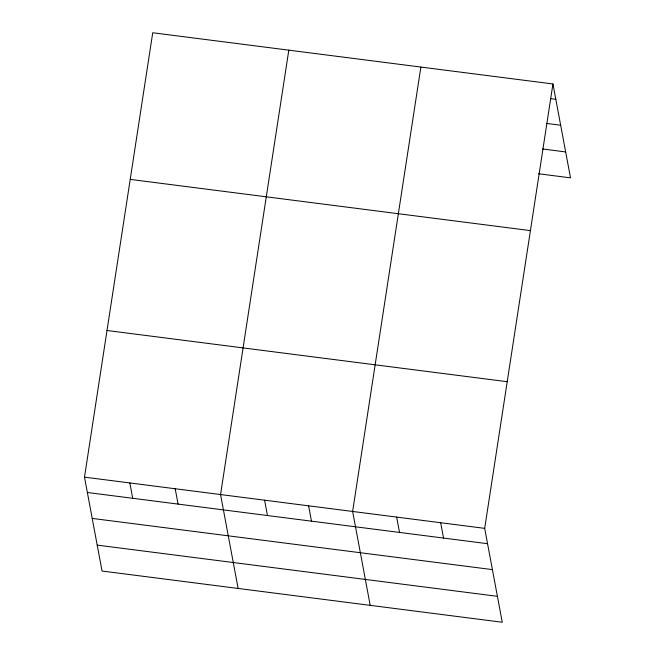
<?xml version="1.0" encoding="UTF-8"?>
<svg xmlns="http://www.w3.org/2000/svg" width="655" height="655" viewBox="0 0 655 655"><rect width="100%" height="100%" fill="white"/><g stroke="black" fill="none" stroke-linecap="round" stroke-linejoin="round"><path stroke-width="0.98" d="M552.943 83.963L484.692 528.356L502.262 622.25L102.057 571.037L84.487 477.143L152.738 32.75L552.943 83.963L570.513 177.857L538.5 173.755M288.806 50.165L220.555 494.558L238.125 588.452M420.878 67.064L352.627 511.457L370.198 605.351M550.814 98.668L555.817 99.306M546.663 123.435L560.664 125.228M542.651 148.988L565.666 151.935M130.214 179.396L530.419 230.617M107.002 330.497L507.216 381.709M84.487 477.143L484.692 528.356M87.352 492.486L487.566 543.699M92.208 518.408L492.413 569.621M97.202 545.116L497.415 596.328M440.668 522.723L443.541 538.066M396.652 517.09L399.517 532.433M308.603 505.824L311.469 521.167M264.579 500.191L267.453 515.534M175.196 488.753L178.07 504.096M129.837 482.948L132.711 498.291"/></g></svg>
